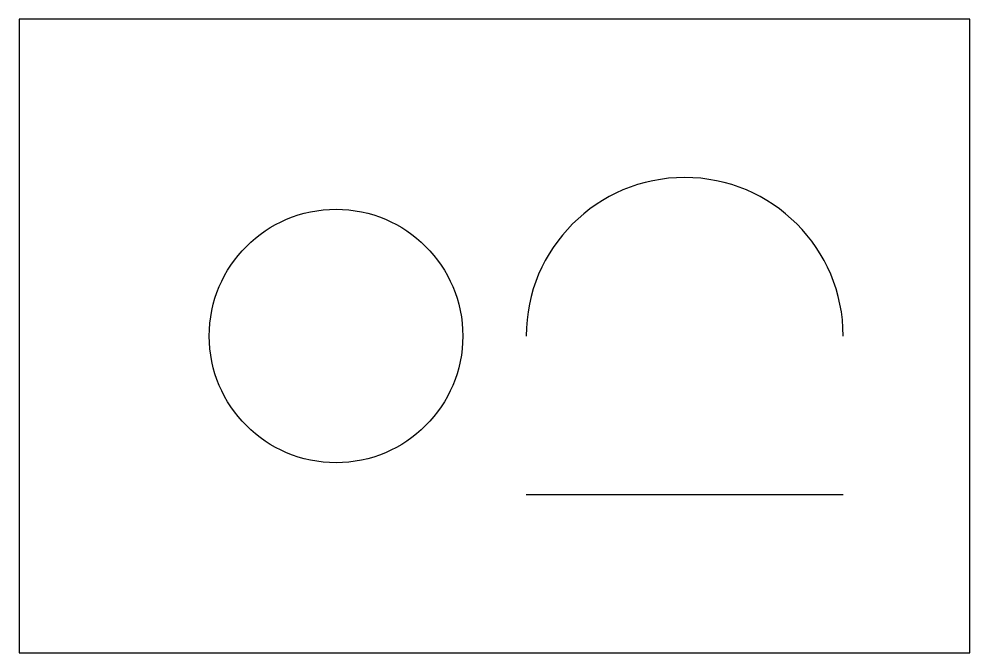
# Model space of a CAD drawing. Header units: millimetres. Extents: x 0 to 60, y 0 to 40.
import ezdxf

# ---------------------------------------------------------------- set-up
doc = ezdxf.new("R2010")
doc.units = ezdxf.units.MM

msp = doc.modelspace()

# ---------------------------------------------------------------- linework, layer by layer
at = {"color": 1}
for p, q in [((60, 40), (0, 40)), ((0, 40), (0, 0)), ((60, 0), (60, 40)), ((0, 0), (60, 0))]:
    msp.add_line(p, q, dxfattribs=at)
at = {"color": 5}
msp.add_line((32, 10), (52, 10), dxfattribs=at)
at = {"color": 1}
msp.add_circle((20, 20), 8, dxfattribs=at)
at = {"color": 5}
msp.add_arc((42, 20), 10, 0, 180, dxfattribs=at)

doc.saveas('drawing.dxf')
